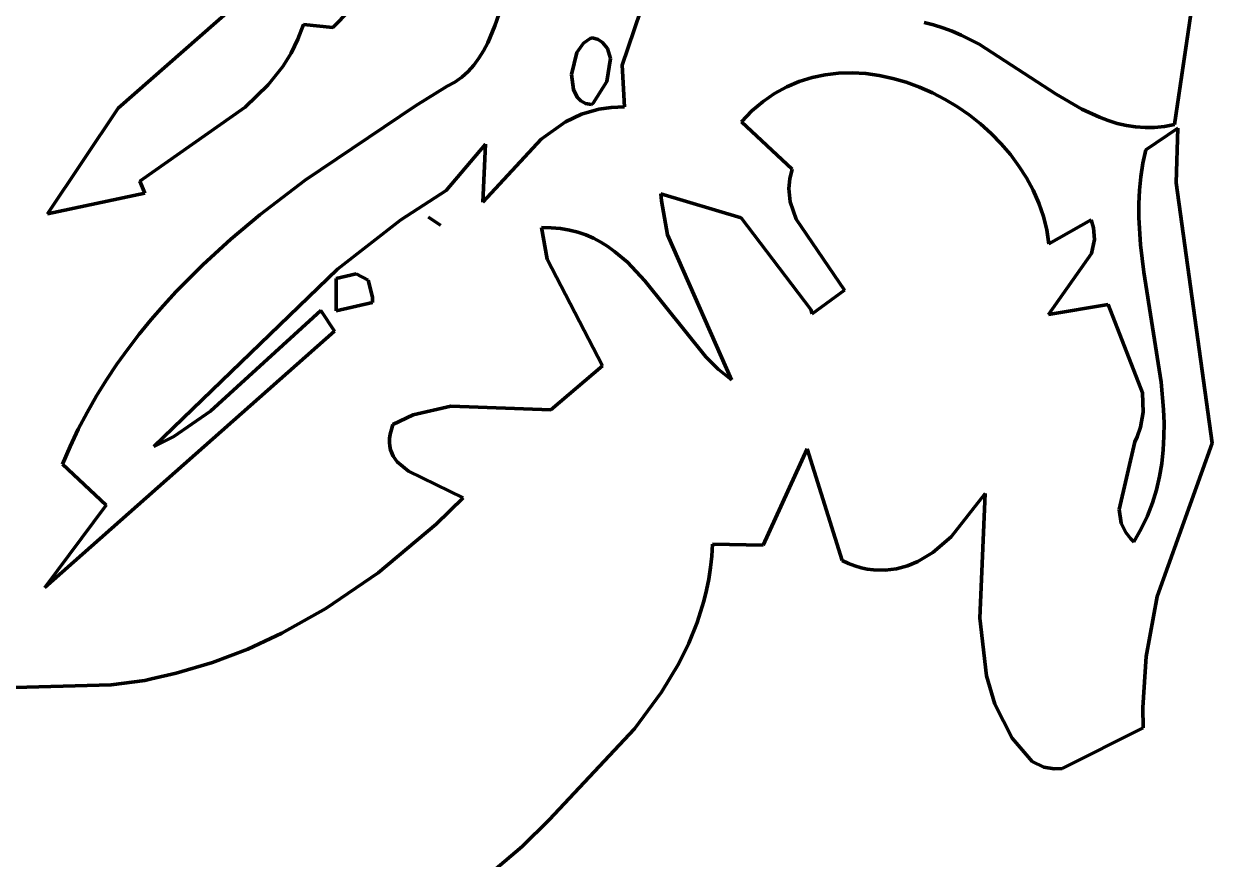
# Model space of a CAD drawing. Header units: millimetres. Extents: x 0 to 12.5, y 0 to 16.2.
# Drawn here: x 2.306 to 3.069, y 12.192 to 12.729 of the extents above; entities that cross this region are included whole.
import ezdxf

# ---------------------------------------------------------------- set-up
doc = ezdxf.new("R2010")
doc.units = ezdxf.units.MM
doc.layers.add('color#010101ff', color=7, linetype='CONTINUOUS', lineweight=100)
doc.layers.add('color#ffffffff', color=7, linetype='CONTINUOUS', lineweight=100)

msp = doc.modelspace()

# ---------------------------------------------------------------- linework, layer by layer
at = {"layer": 'color#010101ff'}
for p, q in [((2.59329, 12.81755), (2.50462, 12.72699)), ((2.36673, 12.67501), (2.51979, 12.80988)), ((3.06233, 12.78255), (3.04498, 12.66447)), ((2.60863, 12.72788), (2.6204, 12.76187)), ((2.71045, 12.76217), (2.69035, 12.70269)), ((2.89031, 12.72856), (2.88418, 12.73)), ((2.48561, 12.72891), (2.48214, 12.71934)), ((2.50462, 12.72699), (2.48561, 12.72891)), ((2.60398, 12.71701), (2.60863, 12.72788)), ((2.89634, 12.72672), (2.89031, 12.72856)), ((2.90226, 12.72453), (2.89634, 12.72672)), ((2.9081, 12.72201), (2.90226, 12.72453)), ((2.91954, 12.71617), (2.9081, 12.72201)), ((2.48214, 12.71934), (2.47769, 12.71034)), ((2.60132, 12.71191), (2.60398, 12.71701)), ((2.66555, 12.71689), (2.66125, 12.71073)), ((2.6697, 12.71978), (2.66555, 12.71689)), ((2.67124, 12.72033), (2.6697, 12.71978)), ((2.67488, 12.71907), (2.67124, 12.72033)), ((2.67778, 12.71718), (2.67488, 12.71907)), ((2.68084, 12.71337), (2.67778, 12.71718)), ((2.96901, 12.68404), (2.91954, 12.71617)), ((2.47769, 12.71034), (2.47236, 12.70185)), ((2.59513, 12.70262), (2.59839, 12.7071)), ((2.59839, 12.7071), (2.60132, 12.71191)), ((2.66125, 12.71073), (2.6578, 12.69672)), ((2.68058, 12.69212), (2.68275, 12.70694)), ((2.68275, 12.70694), (2.68084, 12.71337)), ((2.47236, 12.70185), (2.46295, 12.69001)), ((2.59151, 12.69855), (2.59513, 12.70262)), ((2.69035, 12.70269), (2.69173, 12.67581)), ((2.57801, 12.68923), (2.58299, 12.6918)), ((2.58299, 12.6918), (2.58748, 12.69492)), ((2.58748, 12.69492), (2.59151, 12.69855)), ((2.6578, 12.69672), (2.65904, 12.68694)), ((2.6718, 12.67836), (2.68058, 12.69212)), ((2.796, 12.68881), (2.80403, 12.6922)), ((2.80403, 12.6922), (2.8123, 12.69476)), ((2.8123, 12.69476), (2.82074, 12.69651)), ((2.82074, 12.69651), (2.82932, 12.69749)), ((2.82932, 12.69749), (2.838, 12.69771)), ((2.838, 12.69771), (2.84673, 12.69722)), ((2.84673, 12.69722), (2.85547, 12.69603)), ((2.85547, 12.69603), (2.86418, 12.69418)), ((2.86418, 12.69418), (2.87281, 12.69169)), ((2.87281, 12.69169), (2.88131, 12.68859)), ((2.46295, 12.69001), (2.44828, 12.67564)), ((2.55759, 12.67649), (2.57801, 12.68923)), ((2.65904, 12.68694), (2.66147, 12.68218)), ((2.78079, 12.67941), (2.78824, 12.68455)), ((2.78824, 12.68455), (2.796, 12.68881)), ((2.88131, 12.68859), (2.88965, 12.68491)), ((2.88965, 12.68491), (2.89777, 12.68068)), ((2.98552, 12.67442), (2.96901, 12.68404)), ((2.48676, 12.62882), (2.55759, 12.67649)), ((2.66147, 12.68218), (2.66386, 12.67977)), ((2.66386, 12.67977), (2.66689, 12.67811)), ((2.66689, 12.67811), (2.67059, 12.67735)), ((2.67059, 12.67735), (2.6718, 12.67836)), ((2.7737, 12.67336), (2.78079, 12.67941)), ((2.89777, 12.68068), (2.90565, 12.67592)), ((2.32128, 12.60711), (2.36673, 12.67501)), ((2.44828, 12.67564), (2.38051, 12.6281)), ((2.6643, 12.67111), (2.65396, 12.66621)), ((2.67545, 12.6744), (2.6643, 12.67111)), ((2.68337, 12.67556), (2.67545, 12.6744)), ((2.69173, 12.67581), (2.68337, 12.67556)), ((2.76701, 12.66636), (2.7737, 12.67336)), ((2.90565, 12.67592), (2.91322, 12.67066)), ((2.91322, 12.67066), (2.92046, 12.66493)), ((2.99675, 12.6692), (2.98552, 12.67442)), ((3.00246, 12.66706), (2.99675, 12.6692)), ((2.65396, 12.66621), (2.63825, 12.65515)), ((2.79949, 12.6359), (2.76701, 12.66636)), ((2.92046, 12.66493), (2.92731, 12.65876)), ((3.00824, 12.66529), (3.00246, 12.66706)), ((3.0141, 12.66392), (3.00824, 12.66529)), ((3.02006, 12.66299), (3.0141, 12.66392)), ((3.02611, 12.66255), (3.02006, 12.66299)), ((3.03228, 12.66262), (3.02611, 12.66255)), ((3.02655, 12.64822), (3.04716, 12.66219)), ((3.03857, 12.66324), (3.03228, 12.66262)), ((3.04498, 12.66447), (3.03857, 12.66324)), ((3.04716, 12.66219), (3.0461, 12.62697)), ((2.63825, 12.65515), (2.60095, 12.61458)), ((2.92731, 12.65876), (2.93373, 12.65217)), ((2.60251, 12.65188), (2.57737, 12.62211)), ((2.60095, 12.61458), (2.60251, 12.65188)), ((2.93373, 12.65217), (2.93967, 12.6452)), ((3.02466, 12.63963), (3.02655, 12.64822)), ((2.93967, 12.6452), (2.94511, 12.63787)), ((3.02332, 12.63101), (3.02466, 12.63963)), ((2.79791, 12.6296), (2.79949, 12.6359)), ((2.94511, 12.63787), (2.94998, 12.63022)), ((3.02249, 12.62233), (3.02332, 12.63101)), ((2.38051, 12.6281), (2.38386, 12.62044)), ((2.45766, 12.60646), (2.48676, 12.62882)), ((2.79738, 12.62352), (2.79791, 12.6296)), ((2.79829, 12.61477), (2.79738, 12.62352)), ((2.94998, 12.63022), (2.95425, 12.62225)), ((3.0461, 12.62697), (3.06925, 12.45985)), ((2.38386, 12.62044), (2.32128, 12.60711)), ((2.57737, 12.62211), (2.54829, 12.60334)), ((2.71551, 12.61554), (2.71519, 12.62006)), ((2.71519, 12.62006), (2.76666, 12.60449)), ((2.71948, 12.59368), (2.71551, 12.61554)), ((2.95425, 12.62225), (2.95787, 12.61402)), ((3.0221, 12.61363), (3.02249, 12.62233)), ((2.80211, 12.60371), (2.79829, 12.61477)), ((2.95787, 12.61402), (2.9608, 12.60553)), ((3.02212, 12.60488), (3.0221, 12.61363)), ((2.43899, 12.59076), (2.45766, 12.60646)), ((2.54829, 12.60334), (2.50746, 12.57165)), ((2.56592, 12.60509), (2.5736, 12.59986)), ((2.57189, 12.60103), (2.56592, 12.60509)), ((2.5736, 12.59986), (2.57189, 12.60103)), ((2.76666, 12.60449), (2.8115, 12.5456)), ((2.83309, 12.55805), (2.80211, 12.60371)), ((2.9608, 12.60553), (2.96299, 12.59683)), ((2.96441, 12.58794), (2.99154, 12.60324)), ((2.99154, 12.60324), (2.99301, 12.59807)), ((3.02318, 12.58731), (3.02212, 12.60488)), ((2.64227, 12.57807), (2.63858, 12.59828)), ((2.63858, 12.59828), (2.64483, 12.59824)), ((2.64483, 12.59824), (2.65078, 12.59772)), ((2.65078, 12.59772), (2.65646, 12.59675)), ((2.65646, 12.59675), (2.66186, 12.59536)), ((2.66186, 12.59536), (2.66701, 12.59357)), ((2.66701, 12.59357), (2.67193, 12.59141)), ((2.76045, 12.50037), (2.71948, 12.59368)), ((2.96299, 12.59683), (2.96441, 12.58794)), ((2.99301, 12.59807), (2.99358, 12.59075)), ((2.42105, 12.57435), (2.43899, 12.59076)), ((2.67193, 12.59141), (2.67664, 12.58891)), ((2.67664, 12.58891), (2.68115, 12.58609)), ((2.68115, 12.58609), (2.68548, 12.58298)), ((2.99358, 12.59075), (2.99179, 12.58168)), ((3.02529, 12.56966), (3.02318, 12.58731)), ((2.67779, 12.50948), (2.64227, 12.57807)), ((2.68548, 12.58298), (2.69366, 12.57599)), ((2.99179, 12.58168), (2.96407, 12.54241)), ((2.50746, 12.57165), (2.38954, 12.45766)), ((2.40397, 12.55717), (2.42105, 12.57435)), ((2.69366, 12.57599), (2.705, 12.56398)), ((3.03642, 12.49895), (3.02529, 12.56966)), ((2.5067, 12.56567), (2.51947, 12.56851)), ((2.50678, 12.54481), (2.5067, 12.56567)), ((2.51947, 12.56851), (2.52723, 12.56447)), ((2.52723, 12.56447), (2.52998, 12.55357)), ((2.705, 12.56398), (2.74411, 12.5152)), ((2.39579, 12.54827), (2.40397, 12.55717)), ((2.81229, 12.54293), (2.83309, 12.55805)), ((2.38787, 12.53916), (2.39579, 12.54827)), ((2.52991, 12.55021), (2.50678, 12.54481)), ((2.52998, 12.55357), (2.52991, 12.55021)), ((2.96407, 12.54241), (3.00244, 12.54898)), ((3.00244, 12.54898), (3.02448, 12.49211)), ((2.38022, 12.52982), (2.38787, 12.53916)), ((2.42591, 12.48035), (2.49684, 12.545)), ((2.49684, 12.545), (2.50556, 12.53179)), ((2.8115, 12.5456), (2.81229, 12.54293)), ((2.50556, 12.53179), (2.3196, 12.36692)), ((2.37287, 12.52026), (2.38022, 12.52982)), ((2.36583, 12.51045), (2.37287, 12.52026)), ((2.35911, 12.5004), (2.36583, 12.51045)), ((2.64445, 12.48108), (2.67779, 12.50948)), ((2.74411, 12.5152), (2.75199, 12.50736)), ((2.75199, 12.50736), (2.76045, 12.50037)), ((2.35272, 12.4901), (2.35911, 12.5004)), ((3.03796, 12.48142), (3.03642, 12.49895)), ((2.3467, 12.47953), (2.35272, 12.4901)), ((3.02448, 12.49211), (3.02484, 12.47959)), ((2.34104, 12.4687), (2.3467, 12.47953)), ((2.40248, 12.46406), (2.42591, 12.48035)), ((2.54317, 12.47169), (2.55616, 12.47792)), ((2.55616, 12.47792), (2.58022, 12.48353)), ((2.58022, 12.48353), (2.64445, 12.48108)), ((3.02484, 12.47959), (3.0232, 12.47011)), ((3.03828, 12.47271), (3.03796, 12.48142)), ((2.54212, 12.46854), (2.54317, 12.47169)), ((3.0232, 12.47011), (3.02102, 12.46375)), ((3.03823, 12.46403), (3.03828, 12.47271)), ((2.33577, 12.45759), (2.34104, 12.4687)), ((2.38954, 12.45766), (2.40248, 12.46406)), ((2.54093, 12.46021), (2.54102, 12.46281)), ((2.54102, 12.46281), (2.54141, 12.46558)), ((2.54141, 12.46558), (2.54212, 12.46854)), ((3.02102, 12.46375), (3.01958, 12.46056)), ((3.03777, 12.45539), (3.03823, 12.46403)), ((2.3309, 12.4462), (2.33577, 12.45759)), ((2.54113, 12.45777), (2.54093, 12.46021)), ((2.5416, 12.4555), (2.54113, 12.45777)), ((2.54329, 12.45137), (2.5416, 12.4555)), ((2.8091, 12.45621), (2.78089, 12.39422)), ((2.83158, 12.38428), (2.8091, 12.45621)), ((3.01958, 12.46056), (3.00945, 12.41719)), ((3.06925, 12.45985), (3.03386, 12.36121)), ((3.03685, 12.4468), (3.03777, 12.45539)), ((2.54585, 12.44776), (2.54329, 12.45137)), ((2.55307, 12.44177), (2.54585, 12.44776)), ((2.35907, 12.41991), (2.3309, 12.4462)), ((2.58831, 12.42457), (2.55307, 12.44177)), ((3.03541, 12.43825), (3.03685, 12.4468)), ((3.03343, 12.42977), (3.03541, 12.43825)), ((2.57087, 12.40772), (2.58831, 12.42457)), ((2.9234, 12.42742), (2.9016, 12.39955)), ((2.92002, 12.34736), (2.9234, 12.42742)), ((3.03083, 12.42134), (3.03343, 12.42977)), ((2.3196, 12.36692), (2.35907, 12.41991)), ((3.00945, 12.41719), (3.0108, 12.40846)), ((3.02758, 12.41298), (3.03083, 12.42134)), ((3.02363, 12.40468), (3.02758, 12.41298)), ((2.53357, 12.37644), (2.57087, 12.40772)), ((3.0108, 12.40846), (3.01381, 12.40227)), ((3.01381, 12.40227), (3.01697, 12.39835)), ((3.01893, 12.39646), (3.02363, 12.40468)), ((2.74825, 12.39476), (2.74784, 12.38719)), ((2.78089, 12.39422), (2.74825, 12.39476)), ((2.9016, 12.39955), (2.88987, 12.38959)), ((3.01697, 12.39835), (3.01893, 12.39646)), ((2.74784, 12.38719), (2.74707, 12.37976)), ((2.88987, 12.38959), (2.88028, 12.38381)), ((2.74707, 12.37976), (2.74597, 12.37246)), ((2.83572, 12.3824), (2.83158, 12.38428)), ((2.83979, 12.38086), (2.83572, 12.3824)), ((2.8438, 12.37967), (2.83979, 12.38086)), ((2.84775, 12.37881), (2.8438, 12.37967)), ((2.85164, 12.37827), (2.84775, 12.37881)), ((2.86651, 12.37901), (2.85921, 12.37808)), ((2.87354, 12.38095), (2.86651, 12.37901)), ((2.88028, 12.38381), (2.87354, 12.38095)), ((2.50012, 12.35349), (2.53357, 12.37644)), ((2.74597, 12.37246), (2.74455, 12.36528)), ((2.85921, 12.37808), (2.85164, 12.37827)), ((2.74455, 12.36528), (2.74282, 12.35822)), ((2.74282, 12.35822), (2.73849, 12.34446)), ((3.03386, 12.36121), (3.0268, 12.32263)), ((2.4719, 12.33764), (2.50012, 12.35349)), ((2.73849, 12.34446), (2.73308, 12.33116)), ((2.9243, 12.3102), (2.92002, 12.34736)), ((2.44991, 12.32743), (2.4719, 12.33764)), ((2.42724, 12.31881), (2.44991, 12.32743)), ((2.73308, 12.33116), (2.72671, 12.31828)), ((2.40392, 12.31193), (2.42724, 12.31881)), ((2.72671, 12.31828), (2.71556, 12.29971)), ((3.0268, 12.32263), (3.02467, 12.28995)), ((2.38802, 12.30837), (2.40392, 12.31193)), ((2.9297, 12.29213), (2.9243, 12.3102)), ((2.29256, 12.30248), (2.36224, 12.30444)), ((2.36224, 12.30444), (2.38379, 12.3073)), ((2.38379, 12.3073), (2.38802, 12.30837)), ((2.71556, 12.29971), (2.69831, 12.27623)), ((2.94075, 12.27013), (2.9297, 12.29213)), ((3.02467, 12.28995), (3.02491, 12.27675)), ((2.69831, 12.27623), (2.64337, 12.21773)), ((3.02491, 12.27675), (2.9728, 12.25071)), ((2.95355, 12.2552), (2.94075, 12.27013)), ((2.96114, 12.25149), (2.95355, 12.2552)), ((2.96782, 12.25044), (2.96114, 12.25149)), ((2.9728, 12.25071), (2.96782, 12.25044)), ((2.64337, 12.21773), (2.62608, 12.20061)), ((2.62608, 12.20061), (2.60768, 12.18492))]:
    msp.add_line(p, q, dxfattribs=at)
at = {"layer": 'color#ffffffff'}
for p, q in [((2.50462, 12.72699), (2.59329, 12.81755)), ((2.51979, 12.80988), (2.36673, 12.67501)), ((3.04498, 12.66447), (3.06233, 12.78255)), ((2.6204, 12.76187), (2.60863, 12.72788)), ((2.69035, 12.70269), (2.71045, 12.76217)), ((2.88418, 12.73), (2.89031, 12.72856)), ((2.48214, 12.71934), (2.48561, 12.72891)), ((2.48561, 12.72891), (2.50462, 12.72699)), ((2.60863, 12.72788), (2.60398, 12.71701)), ((2.89031, 12.72856), (2.89634, 12.72672)), ((2.89634, 12.72672), (2.90226, 12.72453)), ((2.90226, 12.72453), (2.9081, 12.72201)), ((2.9081, 12.72201), (2.91954, 12.71617)), ((2.47769, 12.71034), (2.48214, 12.71934)), ((2.60398, 12.71701), (2.60132, 12.71191)), ((2.66125, 12.71073), (2.66555, 12.71689)), ((2.66555, 12.71689), (2.6697, 12.71978)), ((2.6697, 12.71978), (2.67124, 12.72033)), ((2.67124, 12.72033), (2.67488, 12.71907)), ((2.67488, 12.71907), (2.67778, 12.71718)), ((2.67778, 12.71718), (2.68084, 12.71337)), ((2.91954, 12.71617), (2.96901, 12.68404)), ((2.47236, 12.70185), (2.47769, 12.71034)), ((2.59839, 12.7071), (2.59513, 12.70262)), ((2.60132, 12.71191), (2.59839, 12.7071)), ((2.6578, 12.69672), (2.66125, 12.71073)), ((2.68275, 12.70694), (2.68058, 12.69212)), ((2.68084, 12.71337), (2.68275, 12.70694)), ((2.46295, 12.69001), (2.47236, 12.70185)), ((2.59513, 12.70262), (2.59151, 12.69855)), ((2.69173, 12.67581), (2.69035, 12.70269)), ((2.58299, 12.6918), (2.57801, 12.68923)), ((2.58748, 12.69492), (2.58299, 12.6918)), ((2.59151, 12.69855), (2.58748, 12.69492)), ((2.65904, 12.68694), (2.6578, 12.69672)), ((2.68058, 12.69212), (2.6718, 12.67836)), ((2.80403, 12.6922), (2.796, 12.68881)), ((2.8123, 12.69476), (2.80403, 12.6922)), ((2.82074, 12.69651), (2.8123, 12.69476)), ((2.82932, 12.69749), (2.82074, 12.69651)), ((2.838, 12.69771), (2.82932, 12.69749)), ((2.84673, 12.69722), (2.838, 12.69771)), ((2.85547, 12.69603), (2.84673, 12.69722)), ((2.86418, 12.69418), (2.85547, 12.69603)), ((2.87281, 12.69169), (2.86418, 12.69418)), ((2.88131, 12.68859), (2.87281, 12.69169)), ((2.44828, 12.67564), (2.46295, 12.69001)), ((2.57801, 12.68923), (2.55759, 12.67649)), ((2.66147, 12.68218), (2.65904, 12.68694)), ((2.78824, 12.68455), (2.78079, 12.67941)), ((2.796, 12.68881), (2.78824, 12.68455)), ((2.88965, 12.68491), (2.88131, 12.68859)), ((2.89777, 12.68068), (2.88965, 12.68491)), ((2.96901, 12.68404), (2.98552, 12.67442)), ((2.55759, 12.67649), (2.48676, 12.62882)), ((2.66386, 12.67977), (2.66147, 12.68218)), ((2.66689, 12.67811), (2.66386, 12.67977)), ((2.67059, 12.67735), (2.66689, 12.67811)), ((2.6718, 12.67836), (2.67059, 12.67735)), ((2.78079, 12.67941), (2.7737, 12.67336)), ((2.90565, 12.67592), (2.89777, 12.68068)), ((2.36673, 12.67501), (2.32128, 12.60711)), ((2.38051, 12.6281), (2.44828, 12.67564)), ((2.65396, 12.66621), (2.6643, 12.67111)), ((2.6643, 12.67111), (2.67545, 12.6744)), ((2.67545, 12.6744), (2.68337, 12.67556)), ((2.68337, 12.67556), (2.69173, 12.67581)), ((2.7737, 12.67336), (2.76701, 12.66636)), ((2.91322, 12.67066), (2.90565, 12.67592)), ((2.92046, 12.66493), (2.91322, 12.67066)), ((2.98552, 12.67442), (2.99675, 12.6692)), ((2.99675, 12.6692), (3.00246, 12.66706)), ((2.63825, 12.65515), (2.65396, 12.66621)), ((2.76701, 12.66636), (2.79949, 12.6359)), ((2.92731, 12.65876), (2.92046, 12.66493)), ((3.00246, 12.66706), (3.00824, 12.66529)), ((3.00824, 12.66529), (3.0141, 12.66392)), ((3.0141, 12.66392), (3.02006, 12.66299)), ((3.02006, 12.66299), (3.02611, 12.66255)), ((3.02611, 12.66255), (3.03228, 12.66262)), ((3.04716, 12.66219), (3.02655, 12.64822)), ((3.03228, 12.66262), (3.03857, 12.66324)), ((3.03857, 12.66324), (3.04498, 12.66447)), ((3.0461, 12.62697), (3.04716, 12.66219)), ((2.60095, 12.61458), (2.63825, 12.65515)), ((2.93373, 12.65217), (2.92731, 12.65876)), ((2.57737, 12.62211), (2.60251, 12.65188)), ((2.60251, 12.65188), (2.60095, 12.61458)), ((2.93967, 12.6452), (2.93373, 12.65217)), ((3.02655, 12.64822), (3.02466, 12.63963)), ((2.94511, 12.63787), (2.93967, 12.6452)), ((3.02466, 12.63963), (3.02332, 12.63101)), ((2.79949, 12.6359), (2.79791, 12.6296)), ((2.94998, 12.63022), (2.94511, 12.63787)), ((3.02332, 12.63101), (3.02249, 12.62233)), ((2.38386, 12.62044), (2.38051, 12.6281)), ((2.48676, 12.62882), (2.45766, 12.60646)), ((2.79791, 12.6296), (2.79738, 12.62352)), ((2.79738, 12.62352), (2.79829, 12.61477)), ((2.95425, 12.62225), (2.94998, 12.63022)), ((3.06925, 12.45985), (3.0461, 12.62697)), ((2.32128, 12.60711), (2.38386, 12.62044)), ((2.54829, 12.60334), (2.57737, 12.62211)), ((2.76666, 12.60449), (2.71519, 12.62006)), ((2.71519, 12.62006), (2.71551, 12.61554)), ((2.71551, 12.61554), (2.71948, 12.59368)), ((2.95787, 12.61402), (2.95425, 12.62225)), ((3.02249, 12.62233), (3.0221, 12.61363)), ((2.79829, 12.61477), (2.80211, 12.60371)), ((2.9608, 12.60553), (2.95787, 12.61402)), ((3.0221, 12.61363), (3.02212, 12.60488)), ((2.45766, 12.60646), (2.43899, 12.59076)), ((2.50746, 12.57165), (2.54829, 12.60334)), ((2.56592, 12.60509), (2.57189, 12.60103)), ((2.5736, 12.59986), (2.56592, 12.60509)), ((2.57189, 12.60103), (2.5736, 12.59986)), ((2.8115, 12.5456), (2.76666, 12.60449)), ((2.80211, 12.60371), (2.83309, 12.55805)), ((2.96299, 12.59683), (2.9608, 12.60553)), ((2.99154, 12.60324), (2.96441, 12.58794)), ((2.99301, 12.59807), (2.99154, 12.60324)), ((3.02212, 12.60488), (3.02318, 12.58731)), ((2.64483, 12.59824), (2.63858, 12.59828)), ((2.63858, 12.59828), (2.64227, 12.57807)), ((2.65078, 12.59772), (2.64483, 12.59824)), ((2.65646, 12.59675), (2.65078, 12.59772)), ((2.66186, 12.59536), (2.65646, 12.59675)), ((2.66701, 12.59357), (2.66186, 12.59536)), ((2.67193, 12.59141), (2.66701, 12.59357)), ((2.71948, 12.59368), (2.76045, 12.50037)), ((2.96441, 12.58794), (2.96299, 12.59683)), ((2.99358, 12.59075), (2.99301, 12.59807)), ((2.43899, 12.59076), (2.42105, 12.57435)), ((2.67664, 12.58891), (2.67193, 12.59141)), ((2.68115, 12.58609), (2.67664, 12.58891)), ((2.68548, 12.58298), (2.68115, 12.58609)), ((2.99179, 12.58168), (2.99358, 12.59075)), ((3.02318, 12.58731), (3.02529, 12.56966)), ((2.64227, 12.57807), (2.67779, 12.50948)), ((2.69366, 12.57599), (2.68548, 12.58298)), ((2.96407, 12.54241), (2.99179, 12.58168)), ((2.38954, 12.45766), (2.50746, 12.57165)), ((2.42105, 12.57435), (2.40397, 12.55717)), ((2.705, 12.56398), (2.69366, 12.57599)), ((3.02529, 12.56966), (3.03642, 12.49895)), ((2.51947, 12.56851), (2.5067, 12.56567)), ((2.5067, 12.56567), (2.50678, 12.54481)), ((2.52723, 12.56447), (2.51947, 12.56851)), ((2.52998, 12.55357), (2.52723, 12.56447)), ((2.74411, 12.5152), (2.705, 12.56398)), ((2.40397, 12.55717), (2.39579, 12.54827)), ((2.83309, 12.55805), (2.81229, 12.54293)), ((2.39579, 12.54827), (2.38787, 12.53916)), ((2.50678, 12.54481), (2.52991, 12.55021)), ((2.52991, 12.55021), (2.52998, 12.55357)), ((3.00244, 12.54898), (2.96407, 12.54241)), ((3.02448, 12.49211), (3.00244, 12.54898)), ((2.38787, 12.53916), (2.38022, 12.52982)), ((2.49684, 12.545), (2.42591, 12.48035)), ((2.50556, 12.53179), (2.49684, 12.545)), ((2.81229, 12.54293), (2.8115, 12.5456)), ((2.3196, 12.36692), (2.50556, 12.53179)), ((2.38022, 12.52982), (2.37287, 12.52026)), ((2.37287, 12.52026), (2.36583, 12.51045)), ((2.36583, 12.51045), (2.35911, 12.5004)), ((2.67779, 12.50948), (2.64445, 12.48108)), ((2.75199, 12.50736), (2.74411, 12.5152)), ((2.76045, 12.50037), (2.75199, 12.50736)), ((2.35911, 12.5004), (2.35272, 12.4901)), ((3.03642, 12.49895), (3.03796, 12.48142)), ((2.35272, 12.4901), (2.3467, 12.47953)), ((3.02484, 12.47959), (3.02448, 12.49211)), ((2.3467, 12.47953), (2.34104, 12.4687)), ((2.42591, 12.48035), (2.40248, 12.46406)), ((2.55616, 12.47792), (2.54317, 12.47169)), ((2.58022, 12.48353), (2.55616, 12.47792)), ((2.64445, 12.48108), (2.58022, 12.48353)), ((3.0232, 12.47011), (3.02484, 12.47959)), ((3.03796, 12.48142), (3.03828, 12.47271)), ((2.54317, 12.47169), (2.54212, 12.46854)), ((3.02102, 12.46375), (3.0232, 12.47011)), ((3.03828, 12.47271), (3.03823, 12.46403)), ((2.34104, 12.4687), (2.33577, 12.45759)), ((2.40248, 12.46406), (2.38954, 12.45766)), ((2.54102, 12.46281), (2.54093, 12.46021)), ((2.54141, 12.46558), (2.54102, 12.46281)), ((2.54212, 12.46854), (2.54141, 12.46558)), ((3.01958, 12.46056), (3.02102, 12.46375)), ((3.03823, 12.46403), (3.03777, 12.45539)), ((2.33577, 12.45759), (2.3309, 12.4462)), ((2.54093, 12.46021), (2.54113, 12.45777)), ((2.54113, 12.45777), (2.5416, 12.4555)), ((2.5416, 12.4555), (2.54329, 12.45137)), ((2.78089, 12.39422), (2.8091, 12.45621)), ((2.8091, 12.45621), (2.83158, 12.38428)), ((3.00945, 12.41719), (3.01958, 12.46056)), ((3.03386, 12.36121), (3.06925, 12.45985)), ((3.03777, 12.45539), (3.03685, 12.4468)), ((2.54329, 12.45137), (2.54585, 12.44776)), ((2.54585, 12.44776), (2.55307, 12.44177)), ((2.3309, 12.4462), (2.35907, 12.41991)), ((2.55307, 12.44177), (2.58831, 12.42457)), ((3.03685, 12.4468), (3.03541, 12.43825)), ((3.03541, 12.43825), (3.03343, 12.42977)), ((2.58831, 12.42457), (2.57087, 12.40772)), ((2.9016, 12.39955), (2.9234, 12.42742)), ((2.9234, 12.42742), (2.92002, 12.34736)), ((3.03343, 12.42977), (3.03083, 12.42134)), ((2.35907, 12.41991), (2.3196, 12.36692)), ((3.0108, 12.40846), (3.00945, 12.41719)), ((3.03083, 12.42134), (3.02758, 12.41298)), ((3.02758, 12.41298), (3.02363, 12.40468)), ((2.57087, 12.40772), (2.53357, 12.37644)), ((3.01381, 12.40227), (3.0108, 12.40846)), ((3.01697, 12.39835), (3.01381, 12.40227)), ((3.02363, 12.40468), (3.01893, 12.39646)), ((2.74784, 12.38719), (2.74825, 12.39476)), ((2.74825, 12.39476), (2.78089, 12.39422)), ((2.88987, 12.38959), (2.9016, 12.39955)), ((3.01893, 12.39646), (3.01697, 12.39835)), ((2.74707, 12.37976), (2.74784, 12.38719)), ((2.88028, 12.38381), (2.88987, 12.38959)), ((2.74597, 12.37246), (2.74707, 12.37976)), ((2.83158, 12.38428), (2.83572, 12.3824)), ((2.83572, 12.3824), (2.83979, 12.38086)), ((2.83979, 12.38086), (2.8438, 12.37967)), ((2.8438, 12.37967), (2.84775, 12.37881)), ((2.84775, 12.37881), (2.85164, 12.37827)), ((2.85921, 12.37808), (2.86651, 12.37901)), ((2.86651, 12.37901), (2.87354, 12.38095)), ((2.87354, 12.38095), (2.88028, 12.38381)), ((2.53357, 12.37644), (2.50012, 12.35349)), ((2.74455, 12.36528), (2.74597, 12.37246)), ((2.85164, 12.37827), (2.85921, 12.37808)), ((2.74282, 12.35822), (2.74455, 12.36528)), ((2.73849, 12.34446), (2.74282, 12.35822)), ((3.0268, 12.32263), (3.03386, 12.36121)), ((2.50012, 12.35349), (2.4719, 12.33764)), ((2.73308, 12.33116), (2.73849, 12.34446)), ((2.92002, 12.34736), (2.9243, 12.3102)), ((2.4719, 12.33764), (2.44991, 12.32743)), ((2.44991, 12.32743), (2.42724, 12.31881)), ((2.72671, 12.31828), (2.73308, 12.33116)), ((2.42724, 12.31881), (2.40392, 12.31193)), ((2.71556, 12.29971), (2.72671, 12.31828)), ((3.02467, 12.28995), (3.0268, 12.32263)), ((2.40392, 12.31193), (2.38802, 12.30837)), ((2.9243, 12.3102), (2.9297, 12.29213)), ((2.36224, 12.30444), (2.29256, 12.30248)), ((2.38379, 12.3073), (2.36224, 12.30444)), ((2.38802, 12.30837), (2.38379, 12.3073)), ((2.69831, 12.27623), (2.71556, 12.29971)), ((2.9297, 12.29213), (2.94075, 12.27013)), ((3.02491, 12.27675), (3.02467, 12.28995)), ((2.64337, 12.21773), (2.69831, 12.27623)), ((2.9728, 12.25071), (3.02491, 12.27675)), ((2.94075, 12.27013), (2.95355, 12.2552)), ((2.95355, 12.2552), (2.96114, 12.25149)), ((2.96114, 12.25149), (2.96782, 12.25044)), ((2.96782, 12.25044), (2.9728, 12.25071)), ((2.62608, 12.20061), (2.64337, 12.21773)), ((2.60768, 12.18492), (2.62608, 12.20061))]:
    msp.add_line(p, q, dxfattribs=at)

doc.saveas('drawing.dxf')
